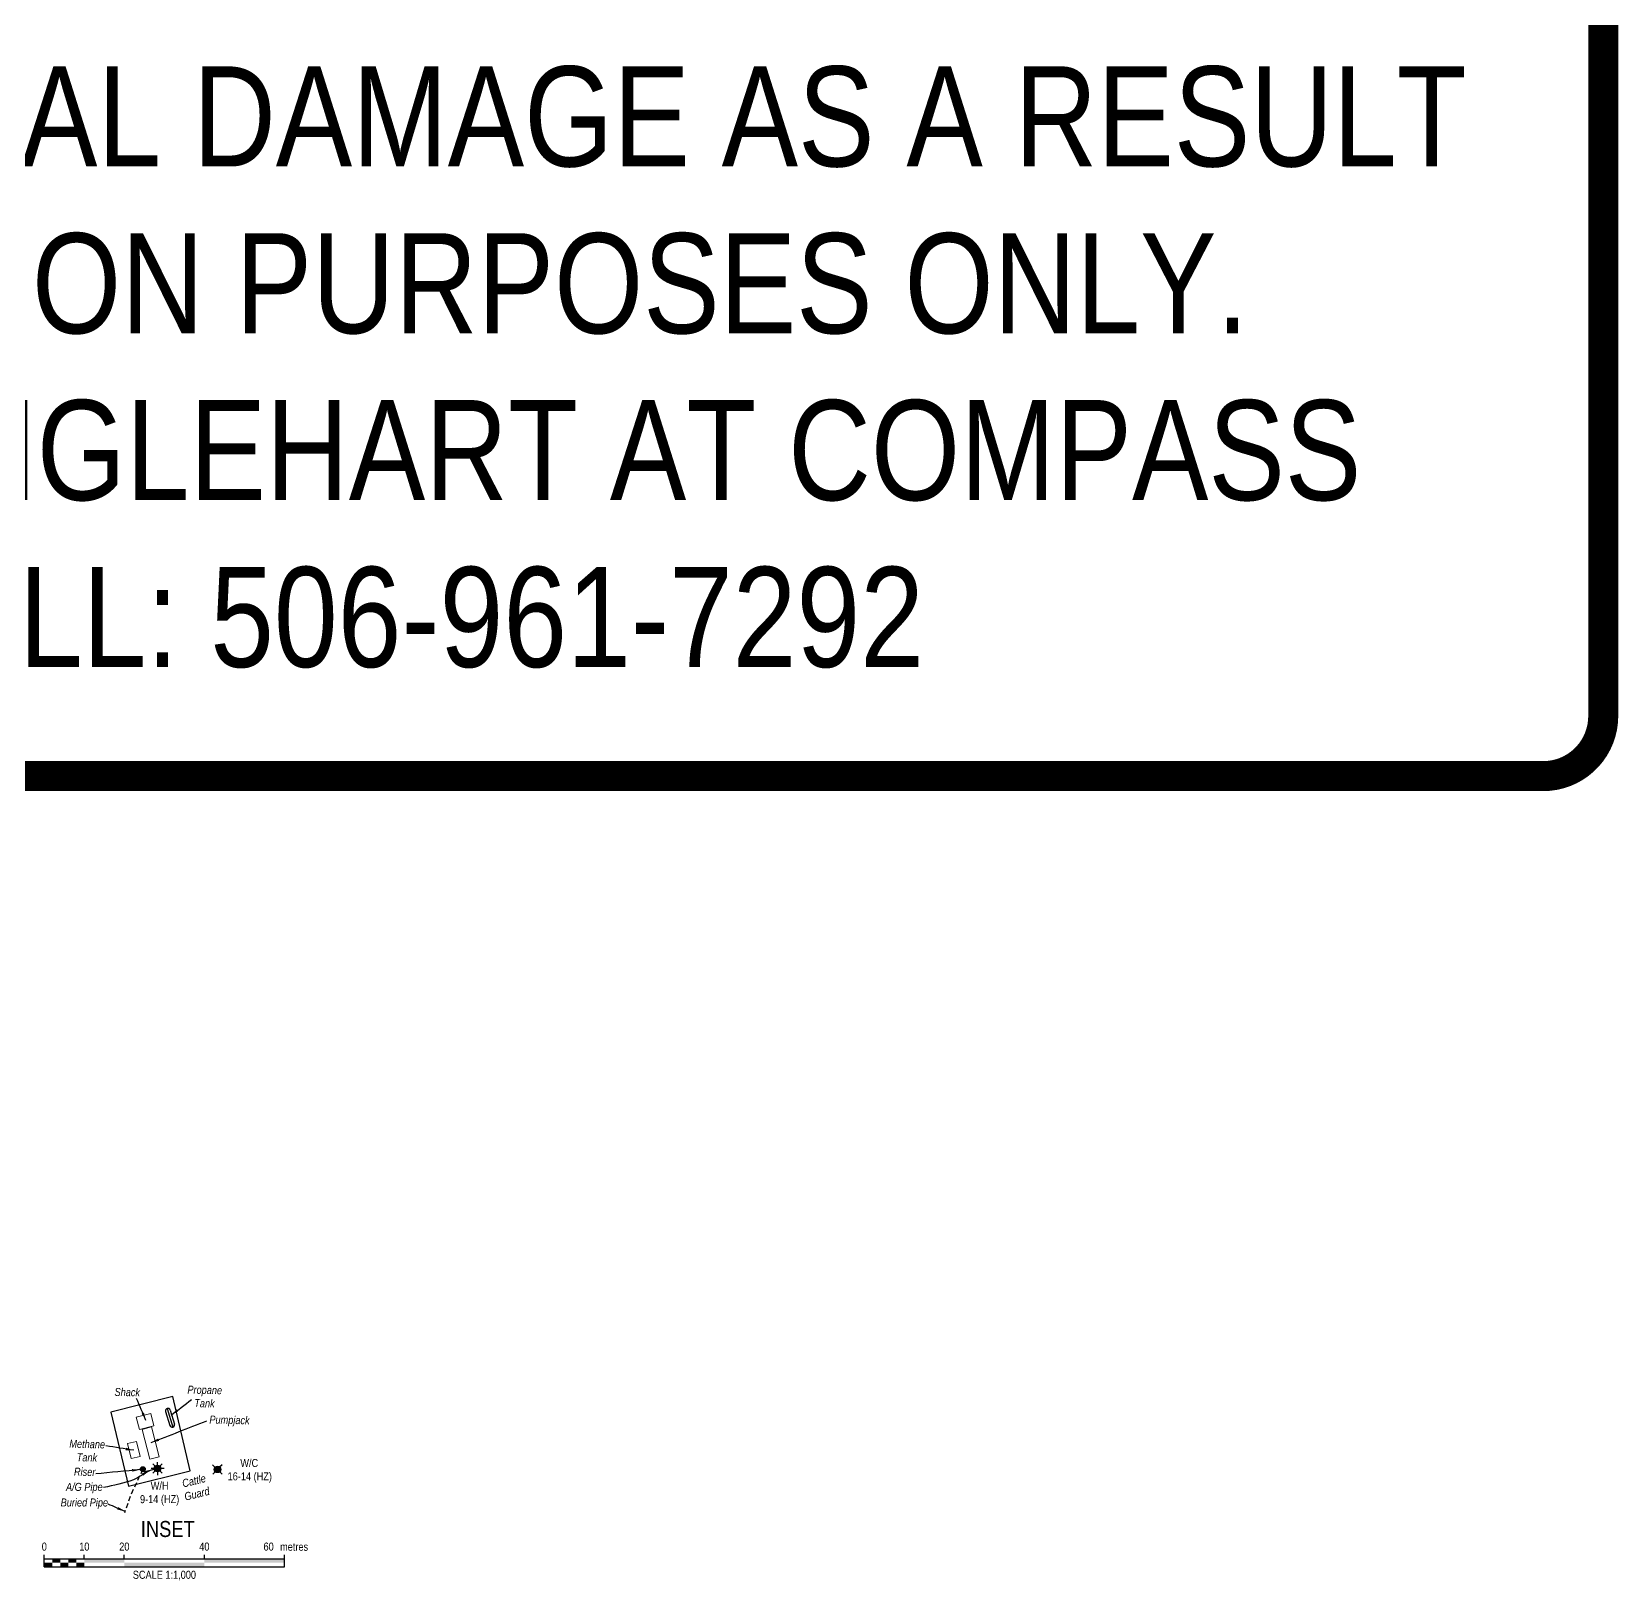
# Model space of a CAD drawing. Extents: x 396654 to 404551, y 5683949 to 5688644.
# Drawn here: x 402569 to 404551, y 5684362 to 5686296 of the extents above; entities that cross this region are included whole.
import ezdxf
from ezdxf.enums import TextEntityAlignment as Align

# ---------------------------------------------------------------- set-up
doc = ezdxf.new("R2010")
doc.units = 0
doc.header["$LTSCALE"] = 5
doc.linetypes.add('UG_PIPE', pattern=[1.875, 1.25, -0.625])
doc.layers.get('Defpoints').update_dxf_attribs({"color": 9})
for name, color, linetype in [('AS-FENCE', 48, 'foc-FENCE'), ('AS-PIPE-AG', 44, 'Continuous'), ('AS-PIPE-UG', 44, 'UG_PIPE'), ('AS-PIPE-UG-T', 44, 'Continuous'), ('AS-SYMBOL', 7, 'Continuous'), ('DETAIL-T', 7, 'Continuous'), ('L-MON', 1, 'Continuous'), ('T-SLOPE', 48, 'Continuous')]:
    doc.layers.add(name, color=color, linetype=linetype)
doc.layers.add('C-WS-T', color=13, linetype='Continuous', lineweight=9)
doc.layers.add('T-TEXT', color=48, linetype='Continuous', lineweight=18)
doc.layers.add('DISCLAIMER', color=7, linetype='Continuous', plot=False)
doc.styles.add('80', font='ARIALN.TTF', dxfattribs={"height": 10})
doc.styles.add('80CG', font='ARIALN.TTF', dxfattribs={"height": 10})
doc.styles.add('80L', font='ARIALN.TTF', dxfattribs={"height": 10})
doc.styles.add('80LS', font='ARIALNI.TTF', dxfattribs={"height": 10})
doc.styles.add('foc-LtypeFont', font='ARIALN.TTF', dxfattribs={"height": 7.35})
doc.linetypes.add('foc-FENCE', pattern='A,10,-1,["X",foc-LtypeFont,S=0.2,R=0,X=-0.625,Y=-0.75],-1.24', length=12.24)
doc.dimstyles.new('Compass 5 000', dxfattribs={"dimscale": 5, "dimtxt": 9, "dimasz": 2, "dimexe": 0.2, "dimexo": 0.0625, "dimgap": 0.5, "dimtad": 0, "dimtih": 1, "dimtoh": 1, "dimzin": 0, "dimdsep": 46, "dimtxsty": '80CG', "dimcen": 0.1, "dimse1": 1, "dimse2": 1, "dimclrd": 256, "dimclrt": 256, "dimaunit": 1, "dimadec": 4, "dimazin": 0, "dimtfac": 0.06, "dimtofl": 0, "dimtmove": 0, "dimatfit": 1, "dimfxl": 0.2, "dimtolj": 1, "dimtzin": 0, "dimlwd": -1, "dimarcsym": 0})

# ---------------------------------------------------------------- blocks, each defined once
blk = doc.blocks.new('*U505')
at = {"color": 48}
for p, q in [((-0.69, 4.28), (0.4, 0.75)), ((-1.83, 3.92), (-0.75, 0.4))]:
    blk.add_line(p, q, dxfattribs=at)
for centre, start, end in [((-1.26, 4.1), 17.0872, 197.0872), ((-0.18, 0.57), 197.0872, 377.0872)]:
    blk.add_arc(centre, 0.6, start, end, dxfattribs=at)
at = {"layer": 'Defpoints'}
blk.add_line((-1.44, 4.67), (0, 0), dxfattribs=at)
blk = doc.blocks.new('WC')
at = {"layer": 'L-MON'}
h = blk.add_hatch(color=255, dxfattribs=at)
h.dxf.hatch_style = 1
edge = h.paths.add_edge_path()
edge.add_arc((0, 0), 0.9, 0, 360)
at = {"layer": 'L-MON', "color": 240, "flags": 128}
for points in [[(-0.62, 0.5), (-1.23, 1.12)], [(0.52, 0.61), (1.13, 1.21)], [(-1.18, -1.18), (-0.56, -0.57)], [(1.16, -1.18), (0.56, -0.57)]]:
    blk.add_lwpolyline(points, dxfattribs=at)
at = {"layer": 'L-MON', "color": 240}
for radius in [0.8, 0.373]:
    blk.add_circle((0, 0), radius, dxfattribs=at)
blk = doc.blocks.new('RISER')
h = blk.add_hatch(color=255)
h.dxf.hatch_style = 1
edge = h.paths.add_edge_path()
edge.add_arc((0, 0), 0.7, 0, 360)
blk.add_hatch(color=48).paths.add_polyline_path([(0.58, -0.15), (-0.58, -0.15, 0.774597)])
at = {"color": 48}
blk.add_line((-0.58, -0.15), (0.58, -0.15), dxfattribs=at)
blk.add_circle((0, 0), 0.6, dxfattribs=at)
blk = doc.blocks.new('GAS')
h = blk.add_hatch(color=255)
h.dxf.hatch_style = 1
edge = h.paths.add_edge_path()
edge.add_arc((0, 0), 0.9, 0, 360)
for p, q in [((-0.81, 0), (-1.62, 0)), ((-0.57, 0.57), (-1.14, 1.14)), ((0, 0.81), (0, 1.62)), ((0.57, 0.57), (1.14, 1.14)), ((1.62, 0), (0.81, 0)), ((-0.57, -0.57), (-1.14, -1.14)), ((0, -0.81), (0, -1.62)), ((1.14, -1.14), (0.57, -0.57))]:
    blk.add_line(p, q)
blk.add_circle((0, 0), 0.8)
blk = doc.blocks.new('*U314')
at = {"color": 0}
for p, q in [((-150, 0), (-150, 15)), ((-150, 10), (150.2, 10)), ((-150, 0), (150.2, 0)), ((-100, 10), (-100, 15)), ((-50, 10), (-50, 15)), ((50, 10), (50, 15)), ((150.2, 0), (150.2, 15))]:
    blk.add_line(p, q, dxfattribs=at)
for points in [[(-150, 5), (-140, 5), (-150, 0), (-140, 0)], [(-140, 10), (-130, 10), (-140, 5), (-130, 5)], [(-130, 5), (-120, 5), (-130, 0), (-120, 0)], [(-120, 10), (-110, 10), (-120, 5), (-110, 5)], [(-110, 5), (-100, 5), (-110, 0), (-100, 0)], [(-100, 10), (-50, 10), (-100, 5), (-50, 5)], [(-50, 5), (50, 5), (-50, 0), (50, 0)], [(50, 10), (150.2, 10), (50, 5), (150.2, 5)]]:
    blk.add_solid(points, dxfattribs=at)
at = {"color": 0, "style": '80'}
blk.add_text('metres', height=10, dxfattribs=at).set_placement((162.2, 20), align=Align.CENTER)
at = {"color": 0, "char_height": 10, "style": '80'}
for s, insert, attachment_point in [('0', (-150, 30.2), 2), ('10', (-100, 30.2), 2), ('20', (-50, 30.2), 2), ('40', (50, 30.2), 2), ('60', (136.7, 30.2), 3), ('SCALE 1:1,000', (0.1, -5), 2)]:
    blk.add_mtext(s, dxfattribs=dict(at, insert=insert, attachment_point=attachment_point))
blk = doc.blocks.new('Disclaimer_Legal')
at = {"layer": 'DISCLAIMER', "color": 254, "flags": 128}
blk.add_lwpolyline([(-3612.9, -1104.6, 37.5, 37.5, 0), (4096.1, -1104.6, 37.5, 37.5, 0.414214), (4171.1, -1029.6, 37.5, 37.5, 0), (4171.1, 2078.7, 37.5, 0, 0.414214), (4096.1, 2153.7, 0, 0, 0), (-3612.9, 2153.7, 0, 0, 0.414214), (-3687.9, 2078.7, 0, 0, 0), (-3687.9, -1029.6, 0, 37.5, 0.414214)], format="xyseb", close=True, dxfattribs=at)
at = {"layer": 'DISCLAIMER', "color": 254, "insert": (241.6, 533.9), "char_height": 125, "width": 7717.568, "attachment_point": 5, "style": '80'}
blk.add_mtext('NOTICE TO THE CORPORATION, PERSON &/OR PERSONS REGARDING THIS COMPUTER AIDED DESIGN AND DRAFTING (CADD) FILES. ACCEPTANCE OF THE CADD DATA IS BASED ON THE FOLLOWING DISCLAIMER WHICH COVERS ALL CADD DATA RECIEVED FROM COMPASS GEOMATICS LTD.\\P{\\fArial Narrow|b1|i0|c0|p34;DISCLAIMER}\\PCOMPASS GEOMATICS LTD. MAKES NO REPRESENTATION OR WARRANTIES, EXPRESS OR IMPLIED, WITH RESPECT TO THE REUSE OF THE DATA PROVIDED HEREWITH, REGARDLESS OF ITS FORMAT OR THE MEANS OF ITS TRANSMISSION. THERE IS NO GUARANTEE OR REPRESENTATION TO THE USER AS TO THE ACCURACY, CURRENCY, SUITABILITY OR RELIABILITY OF THIS DATA FOR ANY PURPOSE. THE USER ACCEPTS THE DATA "AS IS", AND ASSUMES ALL RISKS ASSOCIATED WITH ITS USE. BY ACCEPTANCE OF THIS DATA, THE USER AGREES NOT TO TRANSMIT THIS DATA OR PROVIDE ACCESS OR ANY PART OF IT TO ANOTHER PARTY UNLESS THE USER SHALL INCLUDE WITH THE DATA A COPY OF THIS DISCLAIMER. COMPASS GEOMATICS LTD. ASSUMES NO RESPONSIBILITY FOR ACTUAL OR CONSEQUENTIAL DAMAGE AS A RESULT OF ANY USER\'S RELIANCE ON THIS DATA. THIS CADD FILE IS FOR ILLUSTRATION PURPOSES ONLY.\\PIF YOU REQUIRE MORE ACCURATE INFORMATION, PLEASE CONTACT DARCI ANGLEHART AT COMPASS GEOMATICS LTD. VIA EMAIL: darci.anglehart@compassgeomatics.ca OR CELL: 506-961-7292', dxfattribs=at)

msp = doc.modelspace()

# ---------------------------------------------------------------- linework, layer by layer
at = {"layer": 'AS-FENCE', "flags": 128}
msp.add_lwpolyline([(402689.878, 5684480.08), (402766.788, 5684499.265), (402745.093, 5684591.96), (402667.773, 5684572.19)], close=True, dxfattribs=at)
at = {"layer": 'AS-PIPE-AG', "flags": 128}
msp.add_lwpolyline([(402726.083, 5684501.99), (402708.898, 5684497.555), (402707.673, 5684501.195)], dxfattribs=at)
at = {"layer": 'AS-PIPE-UG', "flags": 128}
msp.add_lwpolyline([(402707.673, 5684501.195), (402693.108, 5684469.945), (402684.649, 5684446.834)], dxfattribs=at)
at = {"layer": 'T-TEXT', "flags": 128}
for points in [[(402699.478, 5684566.03), (402703.343, 5684550.895), (402721.483, 5684555.445), (402717.553, 5684570.605)], [(402718.678, 5684553.915), (402728.173, 5684516.645), (402716.358, 5684513.87), (402706.743, 5684550.78)], [(402693.303, 5684514.355), (402704.483, 5684516.96), (402699.673, 5684535.74), (402688.398, 5684533.05)]]:
    msp.add_lwpolyline(points, close=True, dxfattribs=at)

# ---------------------------------------------------------------- block references
at = {"linetype": 'Continuous'}
msp.add_blockref('Disclaimer_Legal', (400360.95, 5686471.238), dxfattribs=at)
at = {"layer": 'AS-SYMBOL', "color": 6, "xscale": 4.997960149999995, "yscale": 4.997960149999995, "zscale": 4.997960149999995}
msp.add_blockref('*U505', (402745.308, 5684553.655), dxfattribs=at)
at = {"layer": 'AS-SYMBOL'}
for name, p, xscale, yscale, zscale in [('RISER', (402707.673, 5684501.195), 4.997960149999997, 4.997960149999997, 4.997960149999997), ('GAS', (402726.083, 5684501.99), 4.997960149999995, 4.997960149999995, 4.997960149999995)]:
    msp.add_blockref(name, p, dxfattribs=dict(at, xscale=xscale, yscale=yscale, zscale=zscale))
at = {"layer": 'DETAIL-T', "xscale": 0.99959203, "yscale": 0.99959203, "zscale": 0.99959203}
msp.add_blockref('*U314', (402734.546, 5684379.314), dxfattribs=at)

# ---------------------------------------------------------------- texts
at = {"layer": 'AS-PIPE-UG', "insert": (402604.76, 5684464.577), "char_height": 9.99569, "attachment_point": 1, "style": '80LS', "bg_fill": 3, "box_fill_scale": 1.15, "bg_fill_color": 256, "bg_fill_true_color": 256, "bg_fill_transparency": 0}
msp.add_mtext_dynamic_manual_height_columns('\\pi0.29544;Buried Pipe', width=59.01044, gutter_width=50, heights=[0], dxfattribs=at)
at = {"layer": 'C-WS-T', "char_height": 10, "attachment_point": 1, "style": '80L'}
for s, width, insert in [('\\pi16.57115;W/C\\P\\pi0.6605,t60.6605;16-14 (HZ)', 54.7794, (402812.934, 5684513.873)), ('\\pi13.37879;W/H\\P\\pi0.02613;9-14 (HZ)', 47.91037, (402704.138, 5684485.407))]:
    msp.add_mtext_dynamic_manual_height_columns(s, width=width, gutter_width=50, heights=[0], dxfattribs=dict(at, insert=insert))
at = {"layer": 'DETAIL-T', "color": 3, "insert": (402738.862, 5684426.341), "char_height": 19.9918, "width": 223.7667, "attachment_point": 5, "style": '80CG'}
msp.add_mtext('INSET', dxfattribs=at)
at = {"layer": 'T-SLOPE', "insert": (402621.492, 5684503.12), "char_height": 9.99569, "attachment_point": 1, "rotation": 358.830191, "style": '80LS', "bg_fill": 2}
msp.add_mtext_dynamic_manual_height_columns('\\pi0.3193;Riser', width=27.8097, gutter_width=50, heights=[0], dxfattribs=at)

# ---------------------------------------------------------------- next in the draw order: texts
at = {"layer": 'AS-PIPE-UG', "insert": (402611.656, 5684484.035), "char_height": 9.99569, "attachment_point": 1, "style": '80LS', "bg_fill": 3, "box_fill_scale": 1.15, "bg_fill_color": 256, "bg_fill_true_color": 256, "bg_fill_transparency": 0}
msp.add_mtext_dynamic_manual_height_columns('\\pi0.04657;A/G Pipe', width=45.64648, gutter_width=50, heights=[0], dxfattribs=at)
at = {"layer": 'T-TEXT', "char_height": 9.99569, "attachment_point": 1, "style": '80LS', "bg_fill": 2}
for s, insert, rotation in [('\\pi-1.91029;Shack', (402674.396, 5684602.648), 358.830191), ('\\pi-7.35133;Propane\\P\\pi1.5807;Tank', (402770.859, 5684605.411), 358.830191), ('\\pi-0.39321;Cattle\\P\\pi-1.69211;Guard', (402756.223, 5684488.034), 14.006441)]:
    msp.add_mtext_dynamic_manual_height_columns(s, width=27.8097, gutter_width=50, heights=[0], dxfattribs=dict(at, insert=insert, rotation=rotation))

# ---------------------------------------------------------------- next in the draw order: leaders
at = {"layer": 'AS-PIPE-UG-T', "path_type": 1}
msp.add_leader([(402685.521, 5684448.462), (402664.343, 5684457.468)], dimstyle='Compass 5 000', override={"dimgap": 0.5, "dimtad": 0}, dxfattribs=at)

# ---------------------------------------------------------------- next in the draw order: block references
at = {"layer": 'L-MON', "xscale": 4.997960149999995, "yscale": 4.997960149999995, "zscale": 4.997960149999995}
msp.add_blockref('WC', (402800.998, 5684500.86), dxfattribs=at)

# ---------------------------------------------------------------- next in the draw order: texts
at = {"layer": 'T-TEXT', "insert": (402802.255, 5684567.953), "char_height": 9.99569, "attachment_point": 1, "rotation": 358.830191, "style": '80LS', "bg_fill": 2}
msp.add_mtext_dynamic_manual_height_columns('\\pi-11.29233;Pumpjack', width=27.8097, gutter_width=50, heights=[0], dxfattribs=at)

# ---------------------------------------------------------------- next in the draw order: leaders
at = {"layer": 'AS-PIPE-UG-T', "path_type": 1}
msp.add_leader([(402715.94, 5684499.218), (402695.964, 5684488.047), (402658.683, 5684478.161)], dimstyle='Compass 5 000', dxfattribs=at)
at = {"layer": 'T-TEXT', "color": 6, "path_type": 1}
for points in [[(402711.525, 5684561.937), (402699.96, 5684589.467)], [(402742.927, 5684568.578), (402768.528, 5684588.018)]]:
    msp.add_leader(points, dimstyle='Compass 5 000', override={"dimgap": 0.5, "dimtad": 0}, dxfattribs=at)

# ---------------------------------------------------------------- next in the draw order: texts
at = {"layer": 'T-TEXT', "insert": (402624.021, 5684537.79), "char_height": 9.99569, "attachment_point": 1, "rotation": 358.830191, "style": '80LS', "bg_fill": 2}
msp.add_mtext_dynamic_manual_height_columns('\\pi-7.98544;Methane\\P\\pi1.5807;Tank', width=27.8097, gutter_width=50, heights=[0], dxfattribs=at)

# ---------------------------------------------------------------- next in the draw order: leaders
at = {"layer": 'T-TEXT', "path_type": 1}
msp.add_leader([(402718.063, 5684534.325), (402787.753, 5684561.71)], dimstyle='Compass 5 000', override={"dimgap": 0.5, "dimtad": 0}, dxfattribs=at)

# ---------------------------------------------------------------- next in the draw order: leaders
for points in [[(402696.334, 5684524.725), (402661.57, 5684530.256)], [(402704.315, 5684500.585), (402648.915, 5684495.266)]]:
    msp.add_leader(points, dimstyle='Compass 5 000', override={"dimgap": 0.5, "dimtad": 0}, dxfattribs=at)

doc.saveas('drawing.dxf')
